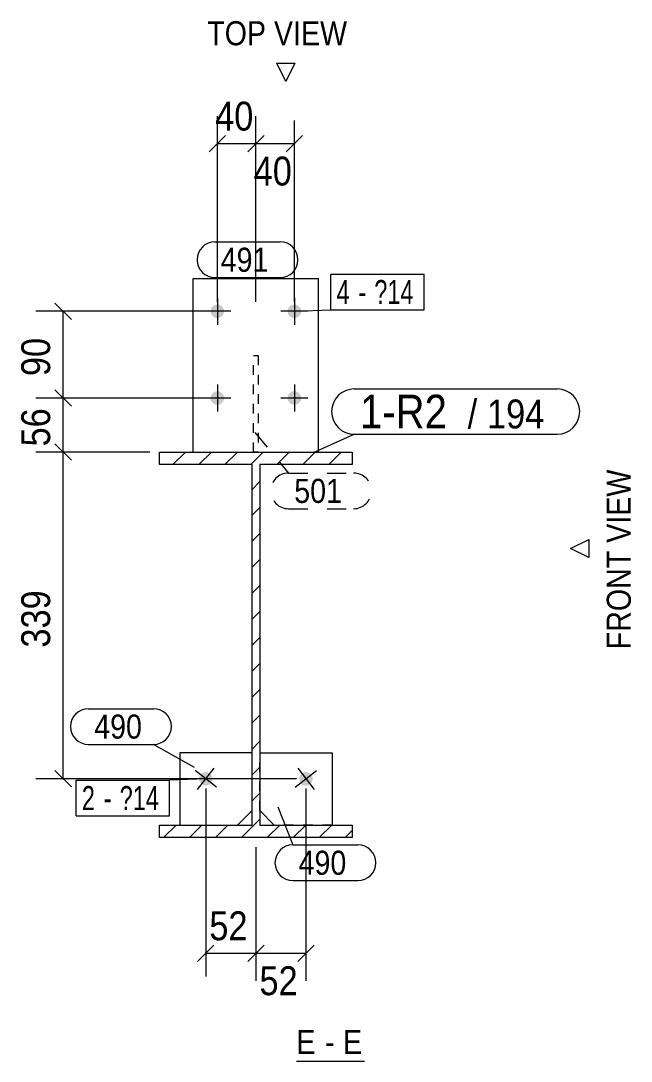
# Model space of a CAD drawing. Header units: millimetres. Extents: x 2 to 1174, y 1 to 825.
# Drawn here: x 294.2 to 357.5, y 160.5 to 268.4 of the extents above; entities that cross this region are included whole.
import ezdxf

# ---------------------------------------------------------------- set-up
doc = ezdxf.new("R2010")
doc.units = ezdxf.units.MM
for name, pattern in [('XKITLINE00', [0]), ('XKITLINE01', [4, 1, -1, 1, -1]), ('XKITLINE02', [4, 2, -2])]:
    doc.linetypes.add(name, pattern=pattern)
for name, color, linetype, lineweight in [('Bolt', 3, 'Continuous', 0), ('BoltMark', 7, 'Continuous', 0), ('Dimensions', 7, 'Continuous', 0), ('OtherObjectType', 7, 'Continuous', 0), ('Part', 2, 'Continuous', 0), ('PartMark', 7, 'Continuous', 0)]:
    doc.layers.add(name, color=color, linetype=linetype, lineweight=lineweight)
doc.styles.add('ARIAL', font='ARIAL.TTF')
doc.styles.add('ARIAL_NARROW', font='ARIALN.TTF')

# ---------------------------------------------------------------- blocks, each defined once
blk = doc.blocks.new('*A4')
at = {"layer": 'Part', "color": 7, "linetype": 'XKITLINE00', "lineweight": 0}
for p, q in [((309.94, 222.38), (311.24, 223.68)), ((312.64, 222.38), (313.94, 223.68)), ((315.33, 222.38), (316.63, 223.68)), ((318.02, 222.38), (319.32, 223.68)), ((320.72, 222.38), (322.02, 223.68)), ((323.41, 222.38), (324.71, 223.68)), ((326.11, 222.38), (327.41, 223.68)), ((318.15, 219.81), (318.95, 220.61)), ((318.15, 217.12), (318.95, 217.92)), ((318.15, 214.42), (318.95, 215.22)), ((318.15, 211.73), (318.95, 212.53)), ((318.15, 209.04), (318.95, 209.84)), ((318.15, 206.34), (318.95, 207.14)), ((318.15, 203.65), (318.95, 204.45)), ((318.15, 200.95), (318.95, 201.75)), ((318.15, 198.26), (318.95, 199.06)), ((318.15, 195.57), (318.95, 196.37)), ((318.15, 192.87), (318.95, 193.67)), ((318.15, 190.18), (318.95, 190.98)), ((318.15, 187.48), (318.95, 188.28)), ((308.96, 183.68), (310.26, 184.98)), ((311.65, 183.68), (312.95, 184.98)), ((314.35, 183.68), (315.65, 184.98)), ((317.04, 183.68), (318.95, 185.59)), ((319.73, 183.68), (321.03, 184.98)), ((322.43, 183.68), (323.73, 184.98)), ((325.12, 183.68), (326.42, 184.98)), ((327.82, 183.68), (328.55, 184.41))]:
    blk.add_line(p, q, dxfattribs=at)
blk = doc.blocks.new('*A156')
at = {"layer": 'Bolt'}
blk.add_hatch(color=3, dxfattribs=at).paths.add_polyline_path([(323.35, 190.36), (323.37, 190.37), (323.4, 190.39), (323.43, 190.41), (323.46, 190.42), (323.5, 190.44), (323.53, 190.45), (323.56, 190.46), (323.6, 190.47), (323.63, 190.47), (323.66, 190.48), (323.7, 190.48), (323.73, 190.48), (323.77, 190.48), (323.8, 190.48), (323.83, 190.48), (323.87, 190.47), (323.9, 190.46), (323.94, 190.46), (323.97, 190.45), (324, 190.43), (324.03, 190.42), (324.06, 190.41), (324.09, 190.39), (324.12, 190.37), (324.15, 190.35), (324.18, 190.33), (324.21, 190.31), (324.23, 190.29), (324.26, 190.26), (324.28, 190.24), (324.3, 190.21), (324.32, 190.18), (324.34, 190.16), (324.36, 190.13), (324.37, 190.1), (324.39, 190.06), (324.4, 190.03), (324.41, 190), (324.42, 189.97), (324.43, 189.93), (324.44, 189.9), (324.44, 189.87), (324.45, 189.83), (324.45, 189.8), (324.45, 189.76), (324.45, 189.73), (324.44, 189.7), (324.44, 189.66), (324.43, 189.63), (324.42, 189.59), (324.41, 189.56), (324.4, 189.53), (324.39, 189.5), (324.37, 189.47), (324.36, 189.44), (324.34, 189.41), (324.32, 189.38), (324.3, 189.35), (324.28, 189.32), (324.25, 189.3), (324.23, 189.27), (324.2, 189.25), (324.18, 189.23), (324.15, 189.21), (324.12, 189.19), (324.09, 189.17), (324.06, 189.16), (324.03, 189.14), (324, 189.13), (323.97, 189.12), (323.93, 189.11), (323.9, 189.1), (323.87, 189.09), (323.83, 189.09), (323.8, 189.08), (323.76, 189.08), (323.73, 189.08), (323.69, 189.08), (323.66, 189.09), (323.63, 189.09), (323.59, 189.1), (323.56, 189.11), (323.53, 189.12), (323.49, 189.13), (323.46, 189.14), (323.43, 189.16), (323.4, 189.17), (323.37, 189.19), (323.34, 189.21), (323.32, 189.23), (323.29, 189.25), (323.26, 189.28), (323.24, 189.3), (323.22, 189.33), (323.19, 189.35), (323.17, 189.38), (323.16, 189.41), (323.14, 189.44), (323.12, 189.47), (323.11, 189.5), (323.09, 189.53), (323.08, 189.56), (323.07, 189.6), (323.06, 189.63), (323.06, 189.66), (323.05, 189.7), (323.05, 189.73), (323.05, 189.77), (323.05, 189.8), (323.05, 189.83), (323.05, 189.87), (323.06, 189.9), (323.06, 189.94), (323.07, 189.97), (323.08, 190), (323.09, 190.04), (323.11, 190.07), (323.12, 190.1), (323.14, 190.13), (323.16, 190.16), (323.18, 190.19), (323.2, 190.21), (323.22, 190.24), (323.24, 190.27), (323.27, 190.29), (323.29, 190.31), (323.32, 190.33)], flags=17)
at = {"layer": 'Bolt', "color": 3, "linetype": 'XKITLINE00', "lineweight": 0}
for p, q in [((322.64, 188.92), (324.85, 190.64)), ((322.89, 190.89), (324.61, 188.68))]:
    blk.add_line(p, q, dxfattribs=at)
blk = doc.blocks.new('*A157')
at = {"layer": 'Bolt'}
blk.add_hatch(color=3, dxfattribs=at).paths.add_polyline_path([(312.89, 189.25), (312.87, 189.27), (312.84, 189.3), (312.82, 189.32), (312.8, 189.35), (312.78, 189.38), (312.76, 189.41), (312.74, 189.44), (312.72, 189.47), (312.71, 189.5), (312.69, 189.53), (312.68, 189.56), (312.67, 189.59), (312.66, 189.63), (312.66, 189.66), (312.65, 189.7), (312.65, 189.73), (312.65, 189.76), (312.65, 189.8), (312.65, 189.83), (312.65, 189.87), (312.66, 189.9), (312.66, 189.93), (312.67, 189.97), (312.68, 190), (312.69, 190.03), (312.71, 190.06), (312.72, 190.1), (312.74, 190.13), (312.76, 190.16), (312.77, 190.18), (312.79, 190.21), (312.82, 190.24), (312.84, 190.26), (312.86, 190.29), (312.89, 190.31), (312.92, 190.33), (312.94, 190.35), (312.97, 190.37), (313, 190.39), (313.03, 190.41), (313.06, 190.42), (313.09, 190.43), (313.13, 190.45), (313.16, 190.46), (313.19, 190.46), (313.23, 190.47), (313.26, 190.48), (313.29, 190.48), (313.33, 190.48), (313.36, 190.48), (313.4, 190.48), (313.43, 190.48), (313.47, 190.47), (313.5, 190.47), (313.53, 190.46), (313.57, 190.45), (313.6, 190.44), (313.63, 190.42), (313.66, 190.41), (313.69, 190.39), (313.72, 190.37), (313.75, 190.36), (313.78, 190.33), (313.8, 190.31), (313.83, 190.29), (313.85, 190.27), (313.88, 190.24), (313.9, 190.21), (313.92, 190.19), (313.94, 190.16), (313.96, 190.13), (313.97, 190.1), (313.99, 190.07), (314, 190.04), (314.01, 190), (314.02, 189.97), (314.03, 189.94), (314.04, 189.9), (314.04, 189.87), (314.05, 189.83), (314.05, 189.8), (314.05, 189.77), (314.05, 189.73), (314.04, 189.7), (314.04, 189.66), (314.03, 189.63), (314.02, 189.6), (314.01, 189.56), (314, 189.53), (313.99, 189.5), (313.97, 189.47), (313.96, 189.44), (313.94, 189.41), (313.92, 189.38), (313.9, 189.35), (313.88, 189.33), (313.86, 189.3), (313.83, 189.28), (313.81, 189.25), (313.78, 189.23), (313.75, 189.21), (313.72, 189.19), (313.69, 189.17), (313.66, 189.16), (313.63, 189.14), (313.6, 189.13), (313.57, 189.12), (313.54, 189.11), (313.5, 189.1), (313.47, 189.09), (313.43, 189.09), (313.4, 189.08), (313.37, 189.08), (313.33, 189.08), (313.3, 189.08), (313.26, 189.09), (313.23, 189.09), (313.2, 189.1), (313.16, 189.11), (313.13, 189.12), (313.1, 189.13), (313.06, 189.14), (313.03, 189.16), (313, 189.17), (312.97, 189.19), (312.95, 189.21), (312.92, 189.23)], flags=17)
at = {"layer": 'Bolt', "color": 3, "linetype": 'XKITLINE00', "lineweight": 0}
for p, q in [((314.45, 188.92), (312.24, 190.64)), ((312.49, 188.68), (314.21, 190.89))]:
    blk.add_line(p, q, dxfattribs=at)
blk = doc.blocks.new('*A158')
at = {"layer": 'Bolt'}
for points in [[(315.25, 238.25), (315.24, 238.21), (315.24, 238.18), (315.23, 238.15), (315.23, 238.11), (315.22, 238.08), (315.21, 238.05), (315.19, 238.01), (315.18, 237.98), (315.16, 237.95), (315.15, 237.92), (315.13, 237.89), (315.11, 237.87), (315.09, 237.84), (315.07, 237.81), (315.04, 237.79), (315.02, 237.76), (314.99, 237.74), (314.96, 237.72), (314.94, 237.7), (314.91, 237.68), (314.88, 237.66), (314.85, 237.65), (314.82, 237.64), (314.78, 237.62), (314.75, 237.61), (314.72, 237.6), (314.68, 237.6), (314.65, 237.59), (314.62, 237.59), (314.58, 237.58), (314.55, 237.58), (314.51, 237.58), (314.48, 237.59), (314.44, 237.59), (314.41, 237.6), (314.38, 237.6), (314.34, 237.61), (314.31, 237.62), (314.28, 237.64), (314.25, 237.65), (314.22, 237.66), (314.19, 237.68), (314.16, 237.7), (314.13, 237.72), (314.1, 237.74), (314.08, 237.76), (314.05, 237.79), (314.03, 237.81), (314.01, 237.84), (313.99, 237.87), (313.97, 237.89), (313.95, 237.92), (313.93, 237.95), (313.91, 237.98), (313.9, 238.01), (313.89, 238.05), (313.88, 238.08), (313.87, 238.11), (313.86, 238.15), (313.85, 238.18), (313.85, 238.21), (313.85, 238.25), (313.85, 238.28), (313.85, 238.32), (313.85, 238.35), (313.85, 238.38), (313.86, 238.42), (313.87, 238.45), (313.88, 238.49), (313.89, 238.52), (313.9, 238.55), (313.91, 238.58), (313.93, 238.61), (313.95, 238.64), (313.97, 238.67), (313.99, 238.7), (314.01, 238.73), (314.03, 238.75), (314.05, 238.78), (314.08, 238.8), (314.1, 238.82), (314.13, 238.84), (314.16, 238.86), (314.19, 238.88), (314.22, 238.9), (314.25, 238.91), (314.28, 238.93), (314.31, 238.94), (314.34, 238.95), (314.38, 238.96), (314.41, 238.97), (314.44, 238.97), (314.48, 238.98), (314.51, 238.98), (314.55, 238.98), (314.58, 238.98), (314.62, 238.98), (314.65, 238.97), (314.68, 238.97), (314.72, 238.96), (314.75, 238.95), (314.78, 238.94), (314.82, 238.93), (314.85, 238.91), (314.88, 238.9), (314.91, 238.88), (314.94, 238.86), (314.96, 238.84), (314.99, 238.82), (315.02, 238.8), (315.04, 238.78), (315.07, 238.75), (315.09, 238.73), (315.11, 238.7), (315.13, 238.67), (315.15, 238.64), (315.16, 238.61), (315.18, 238.58), (315.19, 238.55), (315.21, 238.52), (315.22, 238.49), (315.23, 238.45), (315.23, 238.42), (315.24, 238.38), (315.24, 238.35), (315.25, 238.32), (315.25, 238.28)], [(323.25, 238.25), (323.24, 238.21), (323.24, 238.18), (323.23, 238.15), (323.23, 238.11), (323.22, 238.08), (323.21, 238.05), (323.19, 238.01), (323.18, 237.98), (323.16, 237.95), (323.15, 237.92), (323.13, 237.89), (323.11, 237.87), (323.09, 237.84), (323.07, 237.81), (323.04, 237.79), (323.02, 237.76), (322.99, 237.74), (322.96, 237.72), (322.94, 237.7), (322.91, 237.68), (322.88, 237.66), (322.85, 237.65), (322.82, 237.64), (322.78, 237.62), (322.75, 237.61), (322.72, 237.6), (322.68, 237.6), (322.65, 237.59), (322.62, 237.59), (322.58, 237.58), (322.55, 237.58), (322.51, 237.58), (322.48, 237.59), (322.44, 237.59), (322.41, 237.6), (322.38, 237.6), (322.34, 237.61), (322.31, 237.62), (322.28, 237.64), (322.25, 237.65), (322.22, 237.66), (322.19, 237.68), (322.16, 237.7), (322.13, 237.72), (322.1, 237.74), (322.08, 237.76), (322.05, 237.79), (322.03, 237.81), (322.01, 237.84), (321.99, 237.87), (321.97, 237.89), (321.95, 237.92), (321.93, 237.95), (321.91, 237.98), (321.9, 238.01), (321.89, 238.05), (321.88, 238.08), (321.87, 238.11), (321.86, 238.15), (321.85, 238.18), (321.85, 238.21), (321.85, 238.25), (321.85, 238.28), (321.85, 238.32), (321.85, 238.35), (321.85, 238.38), (321.86, 238.42), (321.87, 238.45), (321.88, 238.49), (321.89, 238.52), (321.9, 238.55), (321.91, 238.58), (321.93, 238.61), (321.95, 238.64), (321.97, 238.67), (321.99, 238.7), (322.01, 238.73), (322.03, 238.75), (322.05, 238.78), (322.08, 238.8), (322.1, 238.82), (322.13, 238.84), (322.16, 238.86), (322.19, 238.88), (322.22, 238.9), (322.25, 238.91), (322.28, 238.93), (322.31, 238.94), (322.34, 238.95), (322.38, 238.96), (322.41, 238.97), (322.44, 238.97), (322.48, 238.98), (322.51, 238.98), (322.55, 238.98), (322.58, 238.98), (322.62, 238.98), (322.65, 238.97), (322.68, 238.97), (322.72, 238.96), (322.75, 238.95), (322.78, 238.94), (322.82, 238.93), (322.85, 238.91), (322.88, 238.9), (322.91, 238.88), (322.94, 238.86), (322.96, 238.84), (322.99, 238.82), (323.02, 238.8), (323.04, 238.78), (323.07, 238.75), (323.09, 238.73), (323.11, 238.7), (323.13, 238.67), (323.15, 238.64), (323.16, 238.61), (323.18, 238.58), (323.19, 238.55), (323.21, 238.52), (323.22, 238.49), (323.23, 238.45), (323.23, 238.42), (323.24, 238.38), (323.24, 238.35), (323.25, 238.32), (323.25, 238.28)], [(315.25, 229.25), (315.24, 229.21), (315.24, 229.18), (315.23, 229.15), (315.23, 229.11), (315.22, 229.08), (315.21, 229.05), (315.19, 229.01), (315.18, 228.98), (315.16, 228.95), (315.15, 228.92), (315.13, 228.89), (315.11, 228.87), (315.09, 228.84), (315.07, 228.81), (315.04, 228.79), (315.02, 228.76), (314.99, 228.74), (314.96, 228.72), (314.94, 228.7), (314.91, 228.68), (314.88, 228.66), (314.85, 228.65), (314.82, 228.64), (314.78, 228.62), (314.75, 228.61), (314.72, 228.6), (314.68, 228.6), (314.65, 228.59), (314.62, 228.59), (314.58, 228.58), (314.55, 228.58), (314.51, 228.58), (314.48, 228.59), (314.44, 228.59), (314.41, 228.6), (314.38, 228.6), (314.34, 228.61), (314.31, 228.62), (314.28, 228.64), (314.25, 228.65), (314.22, 228.66), (314.19, 228.68), (314.16, 228.7), (314.13, 228.72), (314.1, 228.74), (314.08, 228.76), (314.05, 228.79), (314.03, 228.81), (314.01, 228.84), (313.99, 228.87), (313.97, 228.89), (313.95, 228.92), (313.93, 228.95), (313.91, 228.98), (313.9, 229.01), (313.89, 229.05), (313.88, 229.08), (313.87, 229.11), (313.86, 229.15), (313.85, 229.18), (313.85, 229.21), (313.85, 229.25), (313.85, 229.28), (313.85, 229.32), (313.85, 229.35), (313.85, 229.38), (313.86, 229.42), (313.87, 229.45), (313.88, 229.49), (313.89, 229.52), (313.9, 229.55), (313.91, 229.58), (313.93, 229.61), (313.95, 229.64), (313.97, 229.67), (313.99, 229.7), (314.01, 229.73), (314.03, 229.75), (314.05, 229.78), (314.08, 229.8), (314.1, 229.82), (314.13, 229.84), (314.16, 229.86), (314.19, 229.88), (314.22, 229.9), (314.25, 229.91), (314.28, 229.93), (314.31, 229.94), (314.34, 229.95), (314.38, 229.96), (314.41, 229.97), (314.44, 229.97), (314.48, 229.98), (314.51, 229.98), (314.55, 229.98), (314.58, 229.98), (314.62, 229.98), (314.65, 229.97), (314.68, 229.97), (314.72, 229.96), (314.75, 229.95), (314.78, 229.94), (314.82, 229.93), (314.85, 229.91), (314.88, 229.9), (314.91, 229.88), (314.94, 229.86), (314.96, 229.84), (314.99, 229.82), (315.02, 229.8), (315.04, 229.78), (315.07, 229.75), (315.09, 229.73), (315.11, 229.7), (315.13, 229.67), (315.15, 229.64), (315.16, 229.61), (315.18, 229.58), (315.19, 229.55), (315.21, 229.52), (315.22, 229.49), (315.23, 229.45), (315.23, 229.42), (315.24, 229.38), (315.24, 229.35), (315.25, 229.32), (315.25, 229.28)], [(323.25, 229.25), (323.24, 229.21), (323.24, 229.18), (323.23, 229.15), (323.23, 229.11), (323.22, 229.08), (323.21, 229.05), (323.19, 229.01), (323.18, 228.98), (323.16, 228.95), (323.15, 228.92), (323.13, 228.89), (323.11, 228.87), (323.09, 228.84), (323.07, 228.81), (323.04, 228.79), (323.02, 228.76), (322.99, 228.74), (322.96, 228.72), (322.94, 228.7), (322.91, 228.68), (322.88, 228.66), (322.85, 228.65), (322.82, 228.64), (322.78, 228.62), (322.75, 228.61), (322.72, 228.6), (322.68, 228.6), (322.65, 228.59), (322.62, 228.59), (322.58, 228.58), (322.55, 228.58), (322.51, 228.58), (322.48, 228.59), (322.44, 228.59), (322.41, 228.6), (322.38, 228.6), (322.34, 228.61), (322.31, 228.62), (322.28, 228.64), (322.25, 228.65), (322.22, 228.66), (322.19, 228.68), (322.16, 228.7), (322.13, 228.72), (322.1, 228.74), (322.08, 228.76), (322.05, 228.79), (322.03, 228.81), (322.01, 228.84), (321.99, 228.87), (321.97, 228.89), (321.95, 228.92), (321.93, 228.95), (321.91, 228.98), (321.9, 229.01), (321.89, 229.05), (321.88, 229.08), (321.87, 229.11), (321.86, 229.15), (321.85, 229.18), (321.85, 229.21), (321.85, 229.25), (321.85, 229.28), (321.85, 229.32), (321.85, 229.35), (321.85, 229.38), (321.86, 229.42), (321.87, 229.45), (321.88, 229.49), (321.89, 229.52), (321.9, 229.55), (321.91, 229.58), (321.93, 229.61), (321.95, 229.64), (321.97, 229.67), (321.99, 229.7), (322.01, 229.73), (322.03, 229.75), (322.05, 229.78), (322.08, 229.8), (322.1, 229.82), (322.13, 229.84), (322.16, 229.86), (322.19, 229.88), (322.22, 229.9), (322.25, 229.91), (322.28, 229.93), (322.31, 229.94), (322.34, 229.95), (322.38, 229.96), (322.41, 229.97), (322.44, 229.97), (322.48, 229.98), (322.51, 229.98), (322.55, 229.98), (322.58, 229.98), (322.62, 229.98), (322.65, 229.97), (322.68, 229.97), (322.72, 229.96), (322.75, 229.95), (322.78, 229.94), (322.82, 229.93), (322.85, 229.91), (322.88, 229.9), (322.91, 229.88), (322.94, 229.86), (322.96, 229.84), (322.99, 229.82), (323.02, 229.8), (323.04, 229.78), (323.07, 229.75), (323.09, 229.73), (323.11, 229.7), (323.13, 229.67), (323.15, 229.64), (323.16, 229.61), (323.18, 229.58), (323.19, 229.55), (323.21, 229.52), (323.22, 229.49), (323.23, 229.45), (323.23, 229.42), (323.24, 229.38), (323.24, 229.35), (323.25, 229.32), (323.25, 229.28)]]:
    blk.add_hatch(color=3, dxfattribs=at).paths.add_polyline_path(points, flags=17)
at = {"layer": 'Bolt', "color": 3, "linetype": 'XKITLINE00', "lineweight": 0}
for p, q in [((314.55, 239.68), (314.55, 236.88)), ((322.55, 239.68), (322.55, 236.88)), ((315.95, 238.28), (313.15, 238.28)), ((323.95, 238.28), (321.15, 238.28)), ((314.55, 230.68), (314.55, 227.88)), ((322.55, 230.68), (322.55, 227.88)), ((315.95, 229.28), (313.15, 229.28)), ((323.95, 229.28), (321.15, 229.28))]:
    blk.add_line(p, q, dxfattribs=at)
blk = doc.blocks.new('*A159')
at = {"layer": 'Part', "color": 2, "linetype": 'XKITLINE00', "lineweight": 0}
for p, q in [((308.55, 223.68), (328.55, 223.68)), ((308.55, 222.38), (308.55, 223.68)), ((328.55, 223.68), (328.55, 222.38)), ((318.15, 222.38), (308.55, 222.38)), ((318.15, 184.98), (318.15, 222.38)), ((328.55, 222.38), (318.95, 222.38)), ((318.95, 222.38), (318.95, 184.98)), ((308.55, 183.68), (308.55, 184.98)), ((308.55, 184.98), (318.15, 184.98)), ((318.95, 184.98), (328.55, 184.98)), ((328.55, 184.98), (328.55, 183.68)), ((328.55, 183.68), (308.55, 183.68))]:
    blk.add_line(p, q, dxfattribs=at)
blk = doc.blocks.new('*A160')
at = {"layer": 'Part', "color": 2, "linetype": 'XKITLINE00', "lineweight": 0}
for p, q in [((318.95, 192.48), (326.45, 192.48)), ((326.45, 192.48), (326.45, 184.98)), ((320.45, 184.98), (318.95, 186.48))]:
    blk.add_line(p, q, dxfattribs=at)
at = {"layer": 'Part', "color": 7, "linetype": 'XKITLINE01', "lineweight": 0}
for p, q in [((318.95, 186.48), (318.95, 192.48)), ((326.45, 184.98), (320.45, 184.98))]:
    blk.add_line(p, q, dxfattribs=at)
blk = doc.blocks.new('*A161')
at = {"layer": 'Part', "color": 2, "linetype": 'XKITLINE00', "lineweight": 0}
for p, q in [((318.15, 192.48), (310.65, 192.48)), ((310.65, 192.48), (310.65, 184.98)), ((316.65, 184.98), (318.15, 186.48))]:
    blk.add_line(p, q, dxfattribs=at)
at = {"layer": 'Part', "color": 7, "linetype": 'XKITLINE01', "lineweight": 0}
for p, q in [((318.15, 186.48), (318.15, 192.48)), ((310.65, 184.98), (316.65, 184.98))]:
    blk.add_line(p, q, dxfattribs=at)
blk = doc.blocks.new('*A162')
at = {"layer": 'Part', "color": 7, "linetype": 'XKITLINE01', "lineweight": 0}
for p, q in [((318.3, 223.68), (318.3, 233.68)), ((318.3, 233.68), (318.8, 233.68)), ((318.8, 233.68), (318.8, 223.68)), ((318.8, 223.68), (318.3, 223.68))]:
    blk.add_line(p, q, dxfattribs=at)
blk = doc.blocks.new('*A163')
at = {"layer": 'Part', "color": 2, "linetype": 'XKITLINE00', "lineweight": 0}
for p, q in [((312.05, 223.68), (312.05, 241.68)), ((312.05, 241.68), (325.05, 241.68)), ((325.05, 223.68), (325.05, 241.68))]:
    blk.add_line(p, q, dxfattribs=at)
at = {"layer": 'Part', "color": 7, "linetype": 'XKITLINE01', "lineweight": 0}
blk.add_line((312.05, 223.68), (325.05, 223.68), dxfattribs=at)
blk = doc.blocks.new('*A355')
at = {"layer": 'Dimensions', "color": 7, "linetype": 'XKITLINE00', "lineweight": 0}
for p, q in [((297.7, 224.53), (299.4, 222.83)), ((307.55, 223.68), (295.7, 223.68)), ((298.55, 189.78), (298.55, 223.68)), ((297.7, 190.63), (299.4, 188.93)), ((322.75, 189.78), (295.7, 189.78))]:
    blk.add_line(p, q, dxfattribs=at)
at = {"layer": 'Dimensions', "color": 3}
for p in [(298.55, 223.68), (298.55, 189.78)]:
    blk.add_point(p, dxfattribs=at)
at = {"layer": 'Dimensions', "color": 3, "style": 'ARIAL', "width": 0.85}
blk.add_text('339', height=3, rotation=90.0002, dxfattribs=at).set_placement((297.2, 203.39))
blk = doc.blocks.new('*A356')
at = {"layer": 'Dimensions', "color": 7, "linetype": 'XKITLINE00', "lineweight": 0}
for p, q in [((297.7, 230.13), (299.4, 228.43)), ((313.55, 229.28), (295.7, 229.28)), ((298.55, 223.68), (298.55, 229.28)), ((297.7, 224.53), (299.4, 222.83)), ((307.55, 223.68), (295.7, 223.68))]:
    blk.add_line(p, q, dxfattribs=at)
at = {"layer": 'Dimensions', "color": 3}
for p in [(298.55, 229.28), (298.55, 223.68)]:
    blk.add_point(p, dxfattribs=at)
at = {"layer": 'Dimensions', "color": 3, "style": 'ARIAL', "width": 0.85}
blk.add_text('56', height=3, rotation=90.0002, dxfattribs=at).set_placement((297.2, 224.26))
blk = doc.blocks.new('*A357')
at = {"layer": 'Dimensions', "color": 7, "linetype": 'XKITLINE00', "lineweight": 0}
for p, q in [((297.7, 239.13), (299.4, 237.43)), ((313.55, 238.28), (295.7, 238.28)), ((298.55, 229.28), (298.55, 238.28)), ((297.7, 230.13), (299.4, 228.43)), ((313.55, 229.28), (295.7, 229.28))]:
    blk.add_line(p, q, dxfattribs=at)
at = {"layer": 'Dimensions', "color": 3}
for p in [(298.55, 238.28), (298.55, 229.28)]:
    blk.add_point(p, dxfattribs=at)
at = {"layer": 'Dimensions', "color": 3, "style": 'ARIAL', "width": 0.85}
blk.add_text('90', height=3, rotation=90.0002, dxfattribs=at).set_placement((297.2, 231.56))
blk = doc.blocks.new('*A358')
at = {"layer": 'Dimensions', "color": 7, "linetype": 'XKITLINE00', "lineweight": 0}
for p, q in [((313.35, 188.78), (313.35, 169.28)), ((318.55, 182.68), (318.55, 169.28)), ((314.2, 172.53), (312.5, 170.83)), ((313.35, 171.68), (318.55, 171.68)), ((319.4, 172.53), (317.7, 170.83))]:
    blk.add_line(p, q, dxfattribs=at)
at = {"layer": 'Dimensions', "color": 3}
for p in [(313.35, 171.68), (318.55, 171.68)]:
    blk.add_point(p, dxfattribs=at)
at = {"layer": 'Dimensions', "color": 3, "style": 'ARIAL', "width": 0.85}
blk.add_text('52', height=3, dxfattribs=at).set_placement((313.72, 173.03))
blk = doc.blocks.new('*A359')
at = {"layer": 'Dimensions', "color": 7, "linetype": 'XKITLINE00', "lineweight": 0}
for p, q in [((323.75, 188.78), (323.75, 168.83)), ((318.55, 182.68), (318.55, 168.83)), ((319.4, 172.53), (317.7, 170.83)), ((318.55, 171.68), (323.75, 171.68)), ((324.6, 172.53), (322.9, 170.83))]:
    blk.add_line(p, q, dxfattribs=at)
at = {"layer": 'Dimensions', "color": 3}
for p in [(318.55, 171.68), (323.75, 171.68)]:
    blk.add_point(p, dxfattribs=at)
at = {"layer": 'Dimensions', "color": 3, "style": 'ARIAL', "width": 0.85}
blk.add_text('52', height=3, dxfattribs=at).set_placement((318.92, 167.33))
blk = doc.blocks.new('*A360')
at = {"layer": 'Dimensions', "color": 7, "linetype": 'XKITLINE00', "lineweight": 0}
for p, q in [((314.55, 239.28), (314.55, 258.53)), ((318.55, 239.28), (318.55, 258.53)), ((315.4, 256.53), (313.7, 254.83)), ((319.4, 256.53), (317.7, 254.83)), ((314.55, 255.68), (318.55, 255.68))]:
    blk.add_line(p, q, dxfattribs=at)
at = {"layer": 'Dimensions', "color": 3}
for p in [(314.55, 255.68), (318.55, 255.68)]:
    blk.add_point(p, dxfattribs=at)
at = {"layer": 'Dimensions', "color": 3, "style": 'ARIAL', "width": 0.85}
blk.add_text('40', height=3, dxfattribs=at).set_placement((314.32, 257.03))
blk = doc.blocks.new('*A361')
at = {"layer": 'Dimensions', "color": 7, "linetype": 'XKITLINE00', "lineweight": 0}
for p, q in [((318.55, 239.28), (318.55, 258.08)), ((322.55, 239.28), (322.55, 258.08)), ((319.4, 256.53), (317.7, 254.83)), ((323.4, 256.53), (321.7, 254.83)), ((318.55, 255.68), (322.55, 255.68))]:
    blk.add_line(p, q, dxfattribs=at)
at = {"layer": 'Dimensions', "color": 3}
for p in [(318.55, 255.68), (322.55, 255.68)]:
    blk.add_point(p, dxfattribs=at)
at = {"layer": 'Dimensions', "color": 3, "style": 'ARIAL', "width": 0.85}
blk.add_text('40', height=3, dxfattribs=at).set_placement((318.32, 251.33))
blk = doc.blocks.new('*A362')
at = {"layer": 'BoltMark', "color": 7, "linetype": 'XKITLINE00', "lineweight": 0}
for p, q in [((326.32, 242.13), (336, 242.13)), ((326.32, 238.43), (326.32, 242.13)), ((336, 238.43), (336, 242.13)), ((322.55, 238.28), (326.32, 238.43)), ((326.32, 238.43), (336, 238.43))]:
    blk.add_line(p, q, dxfattribs=at)
at = {"layer": 'BoltMark', "color": 3, "style": 'ARIAL_NARROW', "width": 0.85}
for s, p in [('4', (326.92, 239.03)), ('?14', (330.84, 239.03)), ('-', (329.19, 239.03))]:
    blk.add_text(s, height=2.5, dxfattribs=at).set_placement(p)
blk = doc.blocks.new('*A363')
at = {"layer": 'BoltMark', "color": 7, "linetype": 'XKITLINE00', "lineweight": 0}
for p, q in [((299.89, 189.63), (309.58, 189.63)), ((299.89, 185.93), (299.89, 189.63)), ((313.35, 189.78), (309.58, 189.63)), ((309.58, 185.93), (309.58, 189.63)), ((299.89, 185.93), (309.58, 185.93))]:
    blk.add_line(p, q, dxfattribs=at)
at = {"layer": 'BoltMark', "color": 3, "style": 'ARIAL_NARROW', "width": 0.85}
for s, p in [('2', (300.49, 186.53)), ('?14', (304.42, 186.53)), ('-', (302.76, 186.53))]:
    blk.add_text(s, height=2.5, dxfattribs=at).set_placement(p)
blk = doc.blocks.new('*A364')
at = {"layer": 'PartMark', "color": 7, "linetype": 'XKITLINE00', "lineweight": 0}
for p, q in [((314.3, 245.48), (321.06, 245.48)), ((314.3, 241.78), (321.06, 241.78))]:
    blk.add_line(p, q, dxfattribs=at)
for centre, start, end in [((314.3, 243.63), 90, 270), ((321.06, 243.63), 270, 90)]:
    blk.add_arc(centre, 1.85, start, end, dxfattribs=at)
at = {"layer": 'PartMark', "color": 3, "style": 'ARIAL', "width": 0.85}
blk.add_text('491', height=2.5, dxfattribs=at).set_placement((314.9, 242.38))
blk = doc.blocks.new('*A365')
at = {"layer": 'PartMark', "color": 7, "linetype": 'XKITLINE02', "lineweight": 0}
for p, q in [((318.43, 225.71), (321.93, 221.5)), ((321.93, 221.5), (328.69, 221.5)), ((321.93, 217.8), (328.69, 217.8))]:
    blk.add_line(p, q, dxfattribs=at)
for centre, start, end in [((321.93, 219.65), 90, 270), ((328.69, 219.65), 270, 90)]:
    blk.add_arc(centre, 1.85, start, end, dxfattribs=at)
at = {"layer": 'PartMark', "color": 3, "style": 'ARIAL', "width": 0.85}
blk.add_text('501', height=2.5, dxfattribs=at).set_placement((322.53, 218.4))
blk = doc.blocks.new('*A366')
at = {"layer": 'PartMark', "color": 7, "linetype": 'XKITLINE00', "lineweight": 0}
for p, q in [((301.17, 197.05), (307.93, 197.05)), ((301.17, 193.35), (307.93, 193.35)), ((312.18, 190.95), (307.93, 193.35))]:
    blk.add_line(p, q, dxfattribs=at)
for centre, start, end in [((301.17, 195.2), 90, 270), ((307.93, 195.2), 270, 90)]:
    blk.add_arc(centre, 1.85, start, end, dxfattribs=at)
at = {"layer": 'PartMark', "color": 3, "style": 'ARIAL', "width": 0.85}
blk.add_text('490', height=2.5, dxfattribs=at).set_placement((301.77, 193.95))
blk = doc.blocks.new('*A367')
at = {"layer": 'PartMark', "color": 7, "linetype": 'XKITLINE00', "lineweight": 0}
for p, q in [((320.83, 186.86), (322.38, 182.92)), ((322.38, 182.92), (329.14, 182.92)), ((322.38, 179.22), (329.14, 179.22))]:
    blk.add_line(p, q, dxfattribs=at)
for centre, start, end in [((322.38, 181.07), 90, 270), ((329.14, 181.07), 270, 90)]:
    blk.add_arc(centre, 1.85, start, end, dxfattribs=at)
at = {"layer": 'PartMark', "color": 3, "style": 'ARIAL', "width": 0.85}
blk.add_text('490', height=2.5, dxfattribs=at).set_placement((322.98, 179.82))
blk = doc.blocks.new('*A368')
at = {"layer": 'PartMark', "color": 7, "linetype": 'XKITLINE00', "lineweight": 0}
for p, q in [((328.76, 230.23), (349.81, 230.23)), ((324.52, 223.63), (328.76, 225.53)), ((328.76, 225.53), (349.81, 225.53))]:
    blk.add_line(p, q, dxfattribs=at)
for centre, start, end in [((328.76, 227.88), 90, 270), ((349.81, 227.88), 270, 90)]:
    blk.add_arc(centre, 2.35, start, end, dxfattribs=at)
at = {"layer": 'PartMark', "color": 1, "style": 'ARIAL', "width": 0.85}
blk.add_text('1-R2', height=3.5, dxfattribs=at).set_placement((329.36, 226.13))
at = {"layer": 'PartMark', "color": 3, "style": 'ARIAL', "width": 0.85}
for s, p in [('/', (340.53, 226.13)), ('194', (342.54, 226.13))]:
    blk.add_text(s, height=3, dxfattribs=at).set_placement(p)
blk = doc.blocks.new('*A369')
at = {"layer": 'OtherObjectType', "color": 7, "linetype": 'XKITLINE00', "lineweight": 0}
for p, q in [((321.66, 262.13), (320.72, 264.01)), ((320.72, 264.01), (322.59, 264.01)), ((322.59, 264.01), (321.66, 262.13)), ((321.66, 262.13), (321.66, 262.13)), ((351.21, 213.68), (353.09, 214.62)), ((353.09, 214.62), (353.09, 212.74)), ((353.09, 212.74), (351.21, 213.68)), ((351.21, 213.68), (351.21, 213.68)), ((322.75, 160.48), (329.81, 160.48))]:
    blk.add_line(p, q, dxfattribs=at)
at = {"layer": 'OtherObjectType', "color": 7, "style": 'ARIAL', "width": 0.85}
for s, p in [('TOP VIEW', (313.5, 265.88)), ('E', (322.75, 161.23)), ('E', (327.59, 161.23)), ('-', (325.73, 161.23))]:
    blk.add_text(s, height=2.5, dxfattribs=at).set_placement(p)
blk.add_text('FRONT VIEW', height=2.5, rotation=90, dxfattribs=at).set_placement((357.46, 203.22))

msp = doc.modelspace()

# ---------------------------------------------------------------- block references
at = {"lineweight": 0}
for name in ['*A360', '*A361', '*A364', '*A362', '*A163', '*A158', '*A357', '*A162', '*A356', '*A368', '*A365', '*A355', '*A159', '*A4', '*A366', '*A161', '*A160', '*A157', '*A156', '*A363', '*A358', '*A359', '*A367']:
    msp.add_blockref(name, (0, 0), dxfattribs=at)
at = {"layer": 'OtherObjectType', "lineweight": 0}
msp.add_blockref('*A369', (0, 0), dxfattribs=at)

doc.saveas('drawing.dxf')
